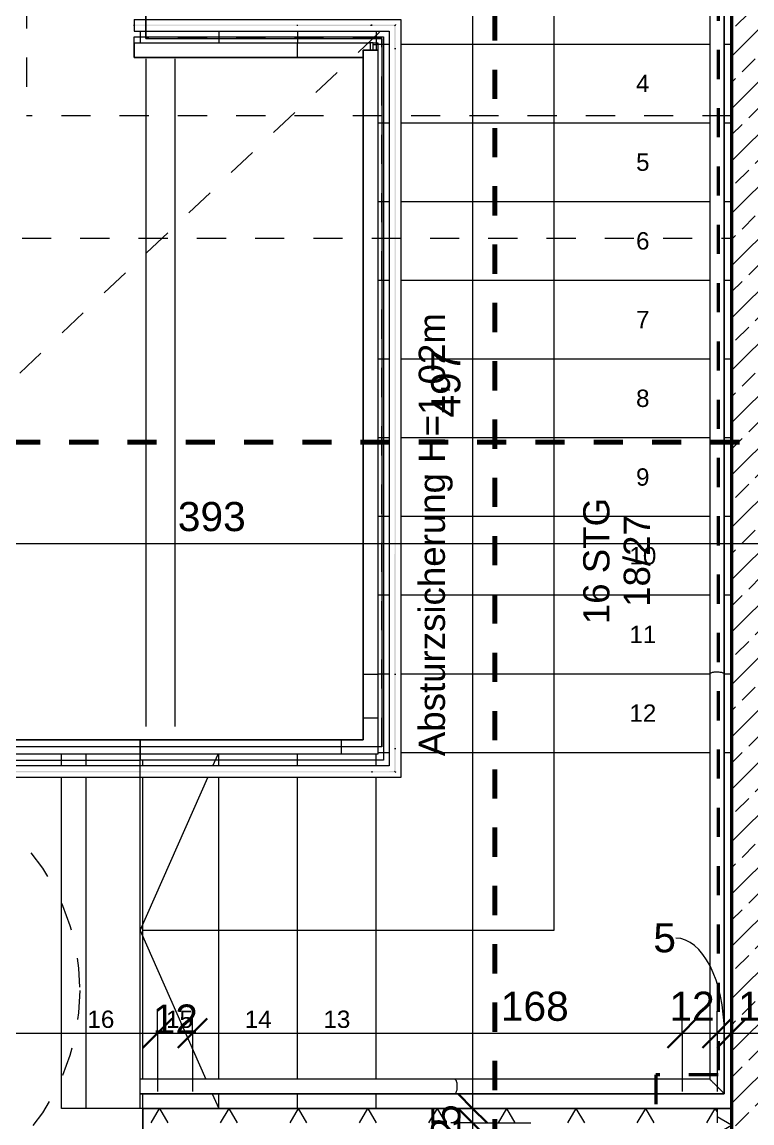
# Model space of a CAD drawing. Header units: metres. Extents: x 3.3 to 48.5, y 58.8 to 100.4.
# Drawn here: x 19.643 to 22.148, y 82.538 to 86.315 of the extents above; entities that cross this region are included whole.
import ezdxf

# ---------------------------------------------------------------- set-up
doc = ezdxf.new("R2010")
doc.units = ezdxf.units.M
for name, pattern in [('Achse', [0.009, 0.005, -0.002, 0, -0.002]), ('Verdeckt', [0.003, 0.002, -0.001]), ('Verdeckt Oben', [0.00225, 0.0015, -0.00075])]:
    doc.linetypes.add(name, pattern=pattern)
for name, color, linetype, lineweight in [('A-FLOR-HRAL', 11, 'Continuous', 5), ('A-FLOR-OVHD', 1, 'Verdeckt Oben', 5), ('A_2D', 7, 'Continuous', 13), ('A_Bemassung-50_', 4, 'Continuous', 9), ('A_Bemassung_', 4, 'Continuous', 9), ('A_Brandabschnitte', 30, 'Verdeckt', 50), ('A_Decken', 8, 'Continuous', 13), ('A_Gelaender', 7, 'Continuous', 13), ('A_Raeume', 7, 'Continuous', 13), ('A_Raeume_', 7, 'Continuous', 5), ('A_Waende', 7, 'Continuous', 13), ('G-ANNO-SYMB_', 111, 'Continuous', 9), ('S-STRS', 31, 'Continuous', 13), ('S-STRS-ANNO_', 31, 'Continuous', 5), ('S-STRS-IDEN_', 31, 'Continuous', 9), ('Text', 130, 'Continuous', 9)]:
    doc.layers.add(name, color=color, linetype=linetype, lineweight=lineweight)
doc.styles.add('Arial', font='arial.ttf', dxfattribs={"height": 0.059531})
doc.styles.add('Arial_2', font='arial.ttf', dxfattribs={"height": 0.09})
doc.styles.add('Arial_5', font='arial.ttf', dxfattribs={"height": 0.1})
doc.dimstyles.new('WGA-Bemaßung', dxfattribs={"dimscale": 0.3048, "dimtxt": 0.102026, "dimasz": 0.328084, "dimexe": 0.246063, "dimexo": 0.0625, "dimgap": 0.04101, "dimtad": 1, "dimdec": 1, "dimlfac": 100, "dimrnd": 0.5, "dimdsep": 46, "dimtxsty": 'Arial_5', "dimblk1": 'OBLIQUE', "dimblk2": 'OBLIQUE', "dimsah": 1, "dimcen": 0.09, "dimdle": 0.246063, "dimazin": 2, "dimtfac": 1, "dimtdec": 4, "dimtix": 1, "dimtmove": 0, "dimatfit": 3, "dimfxl": 0.656168, "dimfxlon": 1, "dimtvp": 1, "dimtolj": 1, "dimtzin": 0, "dimarcsym": 2})
doc.dimstyles.new('WGA-Bemaßung_1', dxfattribs={"dimscale": 0.3048, "dimtxt": 0.102026, "dimasz": 0.328084, "dimexe": 0.246063, "dimexo": 0.0625, "dimgap": 0.04101, "dimtad": 1, "dimdec": 1, "dimlfac": 100, "dimrnd": 0.5, "dimdsep": 46, "dimtxsty": 'Arial_5', "dimblk1": 'OBLIQUE', "dimblk2": 'OBLIQUE', "dimsah": 1, "dimcen": 0.09, "dimdle": 0.246063, "dimazin": 2, "dimtfac": 1, "dimtdec": 4, "dimtix": 1, "dimtmove": 1, "dimatfit": 3, "dimfxl": 0.656168, "dimfxlon": 1, "dimtvp": 1, "dimtolj": 1, "dimtzin": 0, "dimarcsym": 2})
doc.dimstyles.new('WGA-Bemaßung_2', dxfattribs={"dimscale": 0.3048, "dimtxt": 0.102026, "dimasz": 0.328084, "dimexe": 0.246063, "dimexo": 0.0625, "dimgap": 0.04101, "dimtad": 1, "dimdec": 1, "dimlfac": 100, "dimrnd": 0.5, "dimdsep": 46, "dimtxsty": 'Arial_5', "dimblk1": 'OBLIQUE', "dimblk2": 'OBLIQUE', "dimsah": 1, "dimcen": 0.09, "dimdle": 0.246063, "dimazin": 2, "dimtfac": 1, "dimtdec": 4, "dimtix": 1, "dimtmove": 2, "dimatfit": 3, "dimfxl": 0.656168, "dimfxlon": 1, "dimtvp": 1, "dimtolj": 1, "dimtzin": 0, "dimarcsym": 2})

# ---------------------------------------------------------------- blocks, each defined once
blk = doc.blocks.new('Geländer - Geländer-4840866-263_PP_03DG_BT1')
at = {"layer": 'A_Gelaender', "lineweight": 5}
for p in [(20.0477, 83.8026), (18.3277, 83.7826)]:
    blk.add_line(p, (20.0477, 83.7826), dxfattribs=at)
blk = doc.blocks.new('Handlauftyp - Handlauf_Innen_-4841095-263_PP_03DG_BT1')
at = {"layer": 'A_Gelaender', "lineweight": 5}
blk.add_hatch(color=256, dxfattribs=at).paths.add_polyline_path([(18.8201, 83.7403), (20.0477, 83.7403), (20.0477, 83.7449), (18.3277, 83.7449), (18.3277, 83.7403), (18.4477, 83.7403)])
blk.add_line((20.0477, 83.7403), (20.0477, 83.7449), dxfattribs=at)
blk = doc.blocks.new('Handlauftyp - Handlauf_Innen_-V37-263_PP_03DG_BT1')
at = {"layer": 'A_Gelaender', "lineweight": 5}
for p, q in [((20.0477, 83.7626), (18.3277, 83.7626)), ((20.0477, 83.7226), (20.0477, 83.7626)), ((20.0477, 83.7226), (18.3277, 83.7226))]:
    blk.add_line(p, q, dxfattribs=at)
blk = doc.blocks.new('Typ des oberen Holms - Oberer Geländerholm_Innen_-5766118-263_PP_03DG_BT1')
at = {"layer": 'A_Gelaender', "lineweight": 5}
for p, q in [((18.3277, 83.8526), (20.0477, 83.8526)), ((20.0477, 83.8526), (20.0477, 83.8026)), ((20.0477, 83.8026), (18.3277, 83.8026))]:
    blk.add_line(p, q, dxfattribs=at)
blk = doc.blocks.new('Typ des oberen Holms - Oberer Geländerholm_Innen_-V38-263_PP_03DG_BT1')
at = {"layer": 'A_Gelaender', "lineweight": 5}
for p, q in [((20.0477, 83.8526), (18.3277, 83.8526)), ((20.0477, 83.8026), (20.0477, 83.8526)), ((20.0477, 83.8026), (18.3277, 83.8026))]:
    blk.add_line(p, q, dxfattribs=at)
blk = doc.blocks.new('Geländer - Geländer-11728606-263_PP_03DG_BT1')
at = {"layer": 'A_Gelaender', "lineweight": 5}
for p, q in [((20.0277, 86.2634), (20.5877, 86.2634)), ((20.0277, 86.2434), (20.0277, 86.2634)), ((20.5877, 86.2634), (20.8377, 86.2634)), ((20.8377, 86.2634), (20.8831, 86.2634)), ((20.8831, 86.2634), (20.8831, 84.078)), ((20.8477, 86.2434), (20.8631, 86.2434)), ((20.8631, 86.2434), (20.8631, 86.2184)), ((20.8831, 84.078), (20.8831, 83.7826)), ((20.0477, 83.7826), (20.0477, 83.8026)), ((20.5876, 83.7826), (20.0477, 83.7826)), ((20.8831, 83.7826), (20.5877, 83.7826))]:
    blk.add_line(p, q, dxfattribs=at)
blk = doc.blocks.new('Typ des oberen Holms - Oberer Geländerholm_Innen_-11728623-263_PP_03DG_BT1')
at = {"layer": 'A_Gelaender', "lineweight": 5}
for p, q in [((20.0277, 86.1934), (20.0277, 86.2434)), ((20.0277, 86.2434), (20.5877, 86.2434)), ((20.5877, 86.1934), (20.5877, 86.2434)), ((20.5877, 86.2434), (20.8377, 86.2434)), ((20.8377, 86.2434), (20.8377, 86.2184)), ((20.8477, 86.2434), (20.8377, 86.2434)), ((20.8477, 86.2184), (20.8477, 86.2434)), ((20.5877, 86.1934), (20.0277, 86.1934)), ((20.8131, 86.1934), (20.5877, 86.1934)), ((20.8131, 86.2184), (20.8631, 86.2184)), ((20.8131, 84.078), (20.8131, 86.2184)), ((20.8631, 86.2184), (20.8631, 84.078)), ((20.8131, 84.078), (20.8631, 84.078)), ((20.8131, 83.9276), (20.8131, 84.078)), ((20.8631, 84.078), (20.8631, 83.9276)), ((20.8131, 83.9276), (20.8631, 83.9276)), ((20.8131, 83.8526), (20.8131, 83.9276)), ((20.8631, 83.9276), (20.8631, 83.8026)), ((20.0477, 83.8026), (20.0477, 83.8526)), ((20.0477, 83.8526), (20.7381, 83.8526)), ((20.7381, 83.8526), (20.8131, 83.8526)), ((20.7381, 83.8526), (20.7381, 83.8026)), ((20.7381, 83.8026), (20.0477, 83.8026)), ((20.8631, 83.8026), (20.7381, 83.8026))]:
    blk.add_line(p, q, dxfattribs=at)
blk = doc.blocks.new('Typ des oberen Holms - Oberer Geländerholm_Innen_-V63-263_PP_03DG_BT1')
at = {"layer": 'A_Gelaender', "lineweight": 5}
for p, q in [((20.0277, 86.2434), (20.0277, 86.1934)), ((20.0277, 86.2434), (20.5877, 86.2434)), ((20.5877, 86.2434), (20.8377, 86.2434)), ((20.8377, 86.2434), (20.8377, 86.2184)), ((20.0277, 86.1934), (20.5877, 86.1934)), ((20.5877, 86.1934), (20.8131, 86.1934)), ((20.8631, 86.2184), (20.8131, 86.2184)), ((20.8131, 86.2184), (20.8131, 84.078)), ((20.8631, 86.2184), (20.8631, 84.078)), ((20.8131, 84.078), (20.8131, 83.9276)), ((20.8631, 84.078), (20.8631, 83.9276)), ((20.8131, 83.9276), (20.8131, 83.8526)), ((20.8631, 83.9276), (20.8631, 83.8026)), ((20.0477, 83.8026), (20.0477, 83.8526)), ((20.7381, 83.8526), (20.0477, 83.8526)), ((20.8131, 83.8526), (20.7381, 83.8526)), ((20.7381, 83.8026), (20.0477, 83.8026)), ((20.8631, 83.8026), (20.7381, 83.8026))]:
    blk.add_line(p, q, dxfattribs=at)
blk = doc.blocks.new('Handlauftyp - Handlauf_Innen_-11728642-263_PP_03DG_BT1')
at = {"layer": 'A_Gelaender', "lineweight": 5}
for points in [[(20.5878, 86.3011), (20.5876, 86.3053), (20.0277, 86.3053), (20.0277, 86.3015), (20.5877, 86.3015)], [(20.5878, 86.3011), (20.8377, 86.3011), (20.8377, 86.3057), (20.5878, 86.3057), (20.5877, 86.3034)], [(20.8377, 86.3011), (20.8431, 86.3011), (20.8428, 86.3057), (20.8377, 86.3057), (20.8377, 86.3034)], [(20.9208, 86.3011), (20.9254, 86.3057), (20.8434, 86.3057), (20.8431, 86.3034), (20.8437, 86.3011), (20.9031, 86.3011)], [(20.9211, 86.2233), (20.9254, 86.2235), (20.9254, 86.3057), (20.9208, 86.3011), (20.9208, 86.2234)], [(20.9254, 84.0779), (20.925, 84.078), (20.925, 86.2233), (20.9211, 86.2232), (20.9208, 84.0779), (20.9231, 84.078)], [(20.9231, 83.8226), (20.9254, 83.8229), (20.9254, 84.0779), (20.9208, 84.0778), (20.9208, 83.8226)], [(20.9254, 83.7403), (20.9254, 83.8223), (20.9231, 83.8226), (20.9208, 83.8223), (20.9208, 83.7449), (20.9231, 83.7426)], [(20.0574, 83.7407), (20.843, 83.7407), (20.8429, 83.7445), (20.0477, 83.7445), (20.0477, 83.7407)], [(20.8432, 83.7403), (20.9254, 83.7403), (20.9208, 83.7449), (20.843, 83.7445), (20.8431, 83.7403)]]:
    blk.add_hatch(color=256, dxfattribs=at).paths.add_polyline_path(points)
at = {"layer": 'A_Gelaender', "lineweight": 5, "flags": 128}
blk.add_lwpolyline([(20.0277, 86.3015), (20.0277, 86.3034), (20.0277, 86.3053)], dxfattribs=at)
at = {"layer": 'A_Gelaender', "lineweight": 5}
for points in [[(20.5877, 86.3015), (20.5877, 86.3021), (20.5877, 86.3034), (20.5877, 86.3047), (20.5877, 86.3053)], [(20.8432, 86.3011), (20.8431, 86.3018), (20.843, 86.3034), (20.8431, 86.305), (20.8432, 86.3057)], [(20.9211, 86.2234), (20.9218, 86.2234), (20.9231, 86.2234), (20.9244, 86.2234), (20.925, 86.2234)], [(20.9211, 84.078), (20.9218, 84.078), (20.9231, 84.078), (20.9244, 84.078), (20.925, 84.078)], [(20.9207, 83.8225), (20.9215, 83.8226), (20.9231, 83.8226), (20.9246, 83.8226), (20.9254, 83.8225)], [(20.843, 83.7445), (20.8431, 83.7439), (20.8431, 83.7426), (20.8431, 83.7413), (20.843, 83.7407)]]:
    blk.add_open_spline(points, degree=3, dxfattribs=at)
for points in [[(20.9207, 86.3011), (20.9211, 86.3014), (20.9219, 86.3022), (20.9231, 86.3034), (20.9243, 86.3046), (20.9251, 86.3054), (20.9254, 86.3057)], [(20.9207, 83.7449), (20.9211, 83.7446), (20.9219, 83.7438), (20.9231, 83.7426), (20.9243, 83.7414), (20.9251, 83.7406), (20.9254, 83.7403)]]:
    blk.add_open_spline(points, degree=3, knots=[0.46272837, 0.46272837, 0.46272837, 0.46272837, 0.47916667, 0.5, 0.52083333, 0.53727163, 0.53727163, 0.53727163, 0.53727163], dxfattribs=at)
blk = doc.blocks.new('Handlauftyp - Handlauf_Innen_-V64-263_PP_03DG_BT1')
at = {"layer": 'A_Gelaender', "lineweight": 5}
for p, q in [((20.0277, 86.3234), (20.0277, 86.2834)), ((20.0277, 86.3234), (20.5877, 86.3234)), ((20.5877, 86.3234), (20.8431, 86.3234)), ((20.8431, 86.3234), (20.9431, 86.3234)), ((20.9431, 86.3234), (20.9431, 86.2234)), ((20.0277, 86.2834), (20.5877, 86.2834)), ((20.5877, 86.2834), (20.8431, 86.2834)), ((20.8431, 86.2834), (20.9031, 86.2834)), ((20.9031, 86.2834), (20.9031, 86.2234)), ((20.9031, 86.2234), (20.9031, 84.078)), ((20.9431, 86.2234), (20.9431, 84.078)), ((20.9031, 84.078), (20.9031, 83.8226)), ((20.9431, 84.078), (20.9431, 83.8226)), ((20.9031, 83.8226), (20.9031, 83.7626)), ((20.9431, 83.8226), (20.9431, 83.7226)), ((20.0477, 83.7226), (20.0477, 83.7626)), ((20.8431, 83.7626), (20.0477, 83.7626)), ((20.9031, 83.7626), (20.8431, 83.7626)), ((20.8431, 83.7226), (20.0477, 83.7226)), ((20.9431, 83.7226), (20.8431, 83.7226))]:
    blk.add_line(p, q, dxfattribs=at)
blk = doc.blocks.new('Typ des oberen Holms - Oberer Geländerholm_Innen_-11728665-263_PP_03DG_BT1')
at = {"layer": 'A_Gelaender', "lineweight": 5}
for p, q in [((22.0027, 86.508), (22.0027, 86.2634)), ((22.0527, 86.2634), (22.0527, 86.508)), ((22.0027, 86.2634), (22.0027, 84.078)), ((22.0527, 84.078), (22.0527, 86.2634)), ((22.0027, 84.078), (22.0027, 83.8334)), ((22.0527, 83.8334), (22.0527, 84.078)), ((22.0027, 83.8334), (22.0027, 82.6884)), ((22.0527, 82.6384), (22.0527, 83.8334)), ((20.8577, 82.6884), (20.0477, 82.6884)), ((21.1277, 82.6884), (20.8577, 82.6884)), ((22.0027, 82.6884), (21.1277, 82.6884)), ((20.0477, 82.6384), (20.8577, 82.6384)), ((20.8577, 82.6384), (21.1277, 82.6384)), ((21.1277, 82.6384), (22.0527, 82.6384))]:
    blk.add_line(p, q, dxfattribs=at)
at = {"layer": 'A_Gelaender', "lineweight": 5, "flags": 128}
blk.add_lwpolyline([(20.0477, 82.6384), (20.0477, 82.6393), (20.0477, 82.6418), (20.0477, 82.6458), (20.0477, 82.6509), (20.0477, 82.657), (20.0477, 82.6634), (20.0477, 82.6699), (20.0477, 82.6759), (20.0477, 82.6811), (20.0477, 82.6851), (20.0477, 82.6876), (20.0477, 82.6884)], dxfattribs=at)
at = {"layer": 'A_Gelaender', "lineweight": 5}
for points, knots in [([(22.0027, 84.078), (22.0027, 84.0786), (22.0032, 84.08), (22.0058, 84.0818), (22.0098, 84.0834), (22.015, 84.0846), (22.0211, 84.0854), (22.0299, 84.0857), (22.0386, 84.085), (22.0455, 84.0834), (22.0496, 84.0818), (22.0521, 84.08), (22.0527, 84.0786), (22.0527, 84.078)], [0, 0, 0, 0, 0.083333, 0.166667, 0.25, 0.333333, 0.416667, 0.5, 0.666667, 0.75, 0.833333, 0.916667, 1, 1, 1, 1]), ([(21.1277, 82.6884), (21.1283, 82.6884), (21.1296, 82.6879), (21.1315, 82.6853), (21.1331, 82.6813), (21.1343, 82.6761), (21.1351, 82.67), (21.1354, 82.6613), (21.1347, 82.6525), (21.1331, 82.6456), (21.1315, 82.6415), (21.1296, 82.639), (21.1283, 82.6384), (21.1277, 82.6384)], [0, 0, 0, 0, 0.083333, 0.166667, 0.25, 0.333333, 0.416667, 0.5, 0.666667, 0.75, 0.833333, 0.916667, 1, 1, 1, 1]), ([(22.0027, 82.6884), (22.0027, 82.6884), (22.0031, 82.688), (22.0045, 82.6866), (22.006, 82.6852), (22.0075, 82.6836), (22.0089, 82.6822), (22.0104, 82.6808), (22.0124, 82.6787), (22.0147, 82.6764), (22.0166, 82.6745), (22.0181, 82.673), (22.0196, 82.6715), (22.0212, 82.6699), (22.0228, 82.6683), (22.0244, 82.6667), (22.026, 82.6651), (22.0277, 82.6634), (22.0293, 82.6618), (22.0309, 82.6602), (22.0325, 82.6586), (22.0341, 82.657), (22.0357, 82.6554), (22.0372, 82.6539), (22.0387, 82.6524), (22.0402, 82.6509), (22.0416, 82.6496), (22.0433, 82.6478), (22.045, 82.6461), (22.0465, 82.6446), (22.0479, 82.6433), (22.0494, 82.6417), (22.0508, 82.6403), (22.0522, 82.6389), (22.0527, 82.6385), (22.0527, 82.6384)], [0, 0, 0, 0, 0.083333, 0.125, 0.166667, 0.208333, 0.229167, 0.25, 0.291667, 0.333333, 0.354167, 0.375, 0.395833, 0.416667, 0.4375, 0.458333, 0.479167, 0.5, 0.520833, 0.541667, 0.5625, 0.583333, 0.604167, 0.625, 0.645833, 0.666667, 0.6875, 0.708333, 0.75, 0.770833, 0.791667, 0.833333, 0.875, 0.916667, 1, 1, 1, 1])]:
    blk.add_open_spline(points, degree=3, knots=knots, dxfattribs=at)
blk = doc.blocks.new('Typ des oberen Holms - Oberer Geländerholm_Innen_-V65-263_PP_03DG_BT1')
at = {"layer": 'A_Gelaender', "lineweight": 5}
for p, q in [((22.0027, 86.508), (22.0027, 84.078)), ((22.0527, 86.508), (22.0527, 84.078)), ((22.0027, 84.078), (22.0027, 82.6884)), ((22.0527, 84.078), (22.0527, 82.6384)), ((21.1277, 82.6884), (20.0477, 82.6884)), ((22.0027, 82.6884), (21.1277, 82.6884)), ((21.1277, 82.6384), (20.0477, 82.6384)), ((22.0527, 82.6384), (21.1277, 82.6384))]:
    blk.add_line(p, q, dxfattribs=at)
blk = doc.blocks.new('DIMBLOCK175-263_PP_03DG_BT1')
at = {"layer": 'A_Bemassung-50_', "transparency": 16777216}
for p, q in [((21.1891, 87.633), (21.1891, 82.588)), ((21.1891, 87.558), (21.1141, 87.558)), ((21.1891, 87.558), (21.3891, 87.558)), ((21.1891, 82.588), (21.1141, 82.588)), ((21.1891, 82.588), (21.3891, 82.588))]:
    blk.add_line(p, q, dxfattribs=at)
at = {"layer": 'A_Bemassung-50_', "lineweight": 35, "transparency": 16777216}
for p, q in [((21.1891, 87.558), (21.1391, 87.608)), ((21.1891, 87.558), (21.2391, 87.508)), ((21.1891, 82.588), (21.1391, 82.638)), ((21.1891, 82.588), (21.2391, 82.538))]:
    blk.add_line(p, q, dxfattribs=at)
at = {"layer": 'A_Bemassung-50_', "color": 0, "transparency": 16777216, "insert": (21.0468, 84.9576), "char_height": 0.1, "width": 0.276883, "attachment_point": 1, "rotation": 90, "line_spacing_factor": 0.941778, "style": 'Arial_5'}
blk.add_mtext('497', dxfattribs=at)
blk = doc.blocks.new('_Oblique')
at = {"color": 0, "linetype": 'ByBlock', "lineweight": -2}
blk.add_line((-0.5, -0.5), (0.5, 0.5), dxfattribs=at)
blk = doc.blocks.new('DIMBLOCK176-263_PP_03DG_BT1')
at = {"layer": 'A_Bemassung-50_', "lineweight": 35, "transparency": 16777216}
for p, q in [((21.1891, 82.588), (21.1391, 82.638)), ((21.1891, 82.538), (21.1391, 82.588)), ((21.1891, 82.588), (21.2391, 82.538)), ((21.1891, 82.538), (21.2391, 82.488))]:
    blk.add_line(p, q, dxfattribs=at)
at = {"layer": 'A_Bemassung-50_', "transparency": 16777216}
for p, q in [((21.1891, 82.588), (21.1141, 82.588)), ((21.1891, 82.588), (21.1891, 82.538)), ((21.1891, 82.588), (21.3891, 82.588)), ((21.1891, 82.538), (21.1141, 82.538)), ((21.1891, 82.538), (21.3891, 82.538))]:
    blk.add_line(p, q, dxfattribs=at)
at = {"layer": 'A_Bemassung-50_', "color": 0, "transparency": 16777216, "insert": (21.0468, 82.5245), "char_height": 0.1, "width": 0.092294, "attachment_point": 1, "rotation": 90, "line_spacing_factor": 0.941778, "style": 'Arial_5'}
blk.add_mtext('5', dxfattribs=at)
blk = doc.blocks.new('DIMBLOCK177-263_PP_03DG_BT1')
at = {"layer": 'A_Bemassung-50_', "lineweight": 35, "transparency": 16777216}
for p, q in [((21.1891, 82.538), (21.1391, 82.588)), ((21.1891, 82.538), (21.2391, 82.488)), ((21.1891, 82.418), (21.1391, 82.468)), ((21.1891, 82.418), (21.2391, 82.368))]:
    blk.add_line(p, q, dxfattribs=at)
at = {"layer": 'A_Bemassung-50_', "transparency": 16777216}
for p, q in [((21.1891, 82.538), (21.1141, 82.538)), ((21.1891, 82.538), (21.1891, 82.418)), ((21.1891, 82.538), (21.3891, 82.538)), ((21.1891, 82.418), (21.1141, 82.418)), ((21.1891, 82.418), (21.3891, 82.418))]:
    blk.add_line(p, q, dxfattribs=at)
at = {"layer": 'A_Bemassung-50_', "color": 0, "transparency": 16777216, "insert": (21.0468, 82.4011), "char_height": 0.1, "width": 0.184588, "attachment_point": 1, "rotation": 90, "line_spacing_factor": 0.941778, "style": 'Arial_5'}
blk.add_mtext('12', dxfattribs=at)
blk = doc.blocks.new('DIMBLOCK229-263_PP_03DG_BT1')
at = {"layer": 'A_Bemassung-50_', "transparency": 16777216}
for p, q in [((18.3277, 82.8461), (18.3277, 83.0461)), ((20.1077, 82.8461), (20.1077, 82.9211)), ((18.3277, 82.8461), (20.1077, 82.8461)), ((18.3277, 82.8461), (18.3277, 82.7711)), ((20.1077, 82.8461), (20.1077, 82.6461))]:
    blk.add_line(p, q, dxfattribs=at)
at = {"layer": 'A_Bemassung-50_', "lineweight": 35, "transparency": 16777216}
for p, q in [((18.3277, 82.8461), (18.3777, 82.8961)), ((20.1077, 82.8461), (20.1577, 82.8961)), ((18.3277, 82.8461), (18.2777, 82.7961)), ((20.1077, 82.8461), (20.0577, 82.7961))]:
    blk.add_line(p, q, dxfattribs=at)
at = {"layer": 'A_Bemassung-50_', "color": 0, "transparency": 16777216, "insert": (19.1023, 82.9444), "char_height": 0.1, "width": 0.276883, "attachment_point": 1, "line_spacing_factor": 0.941778, "style": 'Arial_5'}
blk.add_mtext('178', dxfattribs=at)
blk = doc.blocks.new('DIMBLOCK230-263_PP_03DG_BT1')
at = {"layer": 'A_Bemassung-50_', "transparency": 16777216}
for p, q in [((20.1077, 82.8461), (20.1077, 82.9211)), ((20.2277, 82.8461), (20.2277, 82.9211)), ((20.1077, 82.8461), (20.2277, 82.8461)), ((20.1077, 82.8461), (20.1077, 82.6461)), ((20.2277, 82.8461), (20.2277, 82.6461))]:
    blk.add_line(p, q, dxfattribs=at)
at = {"layer": 'A_Bemassung-50_', "lineweight": 35, "transparency": 16777216}
for p, q in [((20.1077, 82.8461), (20.1577, 82.8961)), ((20.2277, 82.8461), (20.2777, 82.8961)), ((20.1077, 82.8461), (20.0577, 82.7961)), ((20.2277, 82.8461), (20.1777, 82.7961))]:
    blk.add_line(p, q, dxfattribs=at)
at = {"layer": 'A_Bemassung-50_', "color": 0, "transparency": 16777216, "insert": (20.0908, 82.9444), "char_height": 0.1, "width": 0.184588, "attachment_point": 1, "line_spacing_factor": 0.941778, "style": 'Arial_5'}
blk.add_mtext('12', dxfattribs=at)
blk = doc.blocks.new('DIMBLOCK231-263_PP_03DG_BT1')
at = {"layer": 'A_Bemassung-50_', "transparency": 16777216}
for p, q in [((20.2277, 82.8461), (20.2277, 82.9211)), ((21.9077, 82.8461), (21.9077, 82.9211)), ((20.2277, 82.8461), (21.9077, 82.8461)), ((20.2277, 82.8461), (20.2277, 82.6461)), ((21.9077, 82.8461), (21.9077, 82.6461))]:
    blk.add_line(p, q, dxfattribs=at)
at = {"layer": 'A_Bemassung-50_', "lineweight": 35, "transparency": 16777216}
for p, q in [((20.2277, 82.8461), (20.2777, 82.8961)), ((21.9077, 82.8461), (21.9577, 82.8961)), ((20.2277, 82.8461), (20.1777, 82.7961)), ((21.9077, 82.8461), (21.8577, 82.7961))]:
    blk.add_line(p, q, dxfattribs=at)
at = {"layer": 'A_Bemassung-50_', "color": 0, "transparency": 16777216, "insert": (21.2857, 82.9884), "char_height": 0.1, "width": 0.276883, "attachment_point": 1, "line_spacing_factor": 0.941778, "style": 'Arial_5'}
blk.add_mtext('168', dxfattribs=at)
blk = doc.blocks.new('DIMBLOCK232-263_PP_03DG_BT1')
at = {"layer": 'A_Bemassung-50_', "transparency": 16777216}
for p, q in [((21.9077, 82.8461), (21.9077, 82.9211)), ((22.0277, 82.8461), (22.0277, 82.9211)), ((21.9077, 82.8461), (22.0277, 82.8461)), ((21.9077, 82.8461), (21.9077, 82.6461)), ((22.0277, 82.8461), (22.0277, 82.6461))]:
    blk.add_line(p, q, dxfattribs=at)
at = {"layer": 'A_Bemassung-50_', "lineweight": 35, "transparency": 16777216}
for p, q in [((21.9077, 82.8461), (21.9577, 82.8961)), ((22.0277, 82.8461), (22.0777, 82.8961)), ((21.9077, 82.8461), (21.8577, 82.7961)), ((22.0277, 82.8461), (21.9777, 82.7961))]:
    blk.add_line(p, q, dxfattribs=at)
at = {"layer": 'A_Bemassung-50_', "color": 0, "transparency": 16777216, "insert": (21.8643, 82.9884), "char_height": 0.1, "width": 0.184588, "attachment_point": 1, "line_spacing_factor": 0.941778, "style": 'Arial_5'}
blk.add_mtext('12', dxfattribs=at)
blk = doc.blocks.new('DIMBLOCK233-263_PP_03DG_BT1')
at = {"layer": 'A_Bemassung-50_', "transparency": 16777216}
for p, q in [((22.0777, 82.8461), (22.0777, 83.0461)), ((22.0277, 82.8461), (22.0277, 82.9211)), ((22.0277, 82.8461), (22.0777, 82.8461)), ((22.0277, 82.8461), (22.0277, 82.6461)), ((22.0777, 82.8461), (22.0777, 82.7711))]:
    blk.add_line(p, q, dxfattribs=at)
at = {"layer": 'A_Bemassung-50_', "lineweight": 35, "transparency": 16777216}
for p, q in [((22.0277, 82.8461), (22.0777, 82.8961)), ((22.0777, 82.8461), (22.1277, 82.8961)), ((22.0277, 82.8461), (21.9777, 82.7961)), ((22.0777, 82.8461), (22.0277, 82.7961))]:
    blk.add_line(p, q, dxfattribs=at)
at = {"layer": 'A_Bemassung-50_', "transparency": 16777216}
blk.add_ellipse((21.886, 82.8461), major_axis=(0, 0.326), ratio=0.511175, start_param=4.712389, end_param=6.283185, dxfattribs=at)
at = {"layer": 'A_Bemassung-50_', "color": 0, "transparency": 16777216, "insert": (21.8091, 83.2234), "char_height": 0.1, "width": 0.092294, "attachment_point": 1, "line_spacing_factor": 0.941778, "style": 'Arial_5'}
blk.add_mtext('5', dxfattribs=at)
blk = doc.blocks.new('DIMBLOCK234-263_PP_03DG_BT1')
at = {"layer": 'A_Bemassung-50_', "transparency": 16777216}
for p, q in [((22.0777, 82.8461), (22.0777, 83.0461)), ((22.2577, 82.8461), (22.2577, 83.0461)), ((22.0777, 82.8461), (22.2577, 82.8461)), ((22.0777, 82.8461), (22.0777, 82.7711)), ((22.2577, 82.8461), (22.2577, 82.7711))]:
    blk.add_line(p, q, dxfattribs=at)
at = {"layer": 'A_Bemassung-50_', "lineweight": 35, "transparency": 16777216}
for p, q in [((22.0777, 82.8461), (22.1277, 82.8961)), ((22.2577, 82.8461), (22.3077, 82.8961)), ((22.0777, 82.8461), (22.0277, 82.7961)), ((22.2577, 82.8461), (22.2077, 82.7961))]:
    blk.add_line(p, q, dxfattribs=at)
at = {"layer": 'A_Bemassung-50_', "color": 0, "transparency": 16777216, "insert": (22.0994, 82.9884), "char_height": 0.1, "width": 0.184588, "attachment_point": 1, "line_spacing_factor": 0.941778, "style": 'Arial_5'}
blk.add_mtext('18', dxfattribs=at)
blk = doc.blocks.new('DIMBLOCK322-263_PP_03DG_BT1')
at = {"layer": 'A_Bemassung-50_', "transparency": 16777216}
for p, q in [((18.3277, 84.5259), (18.3277, 84.7259)), ((22.2577, 84.5259), (22.2577, 84.7259)), ((18.3277, 84.5259), (22.2577, 84.5259)), ((18.3277, 84.5259), (18.3277, 84.4509)), ((22.2577, 84.5259), (22.2577, 84.4509))]:
    blk.add_line(p, q, dxfattribs=at)
at = {"layer": 'A_Bemassung-50_', "lineweight": 35, "transparency": 16777216}
for p, q in [((18.3277, 84.5259), (18.3777, 84.5759)), ((22.2577, 84.5259), (22.3077, 84.5759)), ((18.3277, 84.5259), (18.2777, 84.4759)), ((22.2577, 84.5259), (22.2077, 84.4759))]:
    blk.add_line(p, q, dxfattribs=at)
at = {"layer": 'A_Bemassung-50_', "color": 0, "transparency": 16777216, "insert": (20.1773, 84.6682), "char_height": 0.1, "width": 0.276883, "attachment_point": 1, "line_spacing_factor": 0.941778, "style": 'Arial_5'}
blk.add_mtext('393', dxfattribs=at)

msp = doc.modelspace()

# ---------------------------------------------------------------- hatches: boundary and pattern name
at = {"layer": 'A_Waende', "lineweight": 5}
h = msp.add_hatch(dxfattribs=at)
h.set_pattern_fill('FP_4', color=250, style=0, pattern_type=2)
h.set_pattern_definition([(45, (0, 0), (-0.08980256, 0.08980256), []), (45, (0.0898, 0), (-0.08980256, 0.08980256), [0.0635, -0.03175])])
h.paths.add_polyline_path([(22.0777, 80.3355), (22.2577, 80.3355), (22.2577, 86.5927), (22.0777, 86.5927), (22.0777, 80.433)])
h = msp.add_hatch(dxfattribs=at)
h.set_pattern_fill('FP_98', color=250, angle=360, style=0, pattern_type=2)
h.set_pattern_definition([(180, (21.068, 82.588), (-4e-13, -0.20637), []), (240, (21.068, 82.588), (0.17873, -0.10319), []), (300, (21.068, 82.588), (0.17872, 0.103185), [])])
h.paths.add_polyline_path([(20.8577, 82.538), (22.0277, 82.538), (22.0277, 82.588), (20.0577, 82.588), (20.0577, 82.538), (20.7644, 82.538)])
h = msp.add_hatch(dxfattribs=at)
h.set_pattern_fill('FP_96', color=250, angle=180, style=0, pattern_type=2)
h.set_pattern_definition([(90, (22.078, 81.578), (-0.20637, -4e-13), []), (150, (22.078, 81.578), (-0.103185, -0.17872), []), (210, (22.078, 81.578), (0.103185, -0.17872), [])])
h.paths.add_polyline_path([(22.0777, 80.568), (22.0777, 82.588), (22.0277, 82.588), (22.0277, 80.568)])

# ---------------------------------------------------------------- linework, layer by layer
at = {"layer": 'A-FLOR-OVHD'}
msp.add_line((18.3277, 83.8726), (20.8777, 86.2876), dxfattribs=at)
at = {"layer": 'A_2D', "linetype": 'Verdeckt Oben', "lineweight": 5}
for p, q in [((19.6577, 86.5927), (19.6577, 85.9927)), ((22.0777, 85.9927), (19.6577, 85.9927)), ((11.2427, 85.5727), (22.0777, 85.5727))]:
    msp.add_line(p, q, dxfattribs=at)
at = {"layer": 'A_2D'}
for p, q in [((20.0677, 86.188), (20.0677, 83.898)), ((20.1677, 83.898), (20.1677, 86.188))]:
    msp.add_line(p, q, dxfattribs=at)
at = {"layer": 'A_2D', "linetype": 'Verdeckt', "lineweight": 5}
msp.add_circle((19.0908, 82.9926), 0.75, dxfattribs=at)
at = {"layer": 'A_Brandabschnitte'}
for p, q in [((22.0314, 87.4191), (22.0314, 82.703)), ((22.0314, 82.703), (21.8177, 82.703)), ((21.8177, 82.703), (21.8177, 80.788))]:
    msp.add_line(p, q, dxfattribs=at)
at = {"layer": 'A_Decken'}
for p, q in [((19.8627, 83.7626), (19.8627, 83.8026)), ((20.0577, 83.7626), (20.0577, 83.7826)), ((19.8627, 82.588), (19.8627, 83.7226)), ((20.0577, 82.6884), (20.0577, 83.7226)), ((20.0577, 82.588), (20.0577, 82.6384)), ((20.0577, 82.588), (19.8627, 82.588))]:
    msp.add_line(p, q, dxfattribs=at)
at = {"layer": 'A_Raeume', "color": 8, "linetype": 'Verdeckt'}
for p, q in [((20.0677, 86.258), (20.0677, 86.5927)), ((20.8777, 86.258), (20.0677, 86.258)), ((20.8777, 83.828), (20.8777, 86.258)), ((20.8777, 83.828), (20.8631, 83.828))]:
    msp.add_line(p, q, dxfattribs=at)
at = {"layer": 'A_Raeume_', "flags": 128}
msp.add_lwpolyline([(22.0777, 82.588), (22.0777, 87.458), (20.0677, 87.458), (20.0677, 86.258), (20.8777, 86.258), (20.8777, 83.828), (18.3277, 83.828), (18.3277, 80.288), (20.0577, 80.288), (20.0577, 80.593), (20.0577, 80.738), (20.0577, 82.418), (20.0577, 82.588)], close=True, dxfattribs=at)
at = {"layer": 'A_Waende', "color": 10, "lineweight": 50}
msp.add_line((22.0777, 86.5927), (22.0777, 80.1555), dxfattribs=at)
at = {"layer": 'A_Waende', "color": 250, "lineweight": 5}
for p, q in [((22.0777, 82.588), (20.0577, 82.588)), ((20.0577, 82.588), (20.0577, 82.418))]:
    msp.add_line(p, q, dxfattribs=at)
at = {"layer": 'A_Waende', "lineweight": 18}
msp.add_line((22.0277, 82.588), (22.0277, 82.538), dxfattribs=at)
at = {"layer": 'G-ANNO-SYMB_', "linetype": 'Achse', "lineweight": 70}
for p, q in [((21.2652, 91.551), (21.2652, 68.0037)), ((5.0046, 84.8728), (47.8756, 84.8728))]:
    msp.add_line(p, q, dxfattribs=at)
at = {"layer": 'S-STRS'}
for p, q in [((20.0477, 86.2834), (20.0477, 86.2434)), ((20.0477, 86.2834), (20.0477, 86.2434)), ((20.3177, 86.2834), (20.3177, 86.2434)), ((20.3177, 86.2834), (20.3177, 86.2434)), ((20.5877, 86.2834), (20.5877, 86.2434)), ((20.5877, 86.2834), (20.5877, 86.2434)), ((20.8577, 86.2834), (20.8577, 86.238)), ((20.8477, 86.238), (20.8577, 86.238)), ((20.9031, 86.238), (20.8577, 86.238)), ((20.8577, 86.238), (20.8577, 86.2184)), ((20.9031, 86.238), (20.8577, 86.238)), ((22.0027, 86.238), (20.9431, 86.238)), ((22.0027, 86.238), (20.9431, 86.238)), ((22.0777, 86.238), (22.0527, 86.238)), ((22.0777, 86.238), (22.0527, 86.238)), ((20.9031, 85.968), (20.8631, 85.968)), ((20.9031, 85.968), (20.8631, 85.968)), ((22.0027, 85.968), (20.9431, 85.968)), ((22.0027, 85.968), (20.9431, 85.968)), ((22.0777, 85.968), (22.0527, 85.968)), ((22.0777, 85.968), (22.0527, 85.968)), ((20.9031, 85.698), (20.8631, 85.698)), ((20.9031, 85.698), (20.8631, 85.698)), ((22.0027, 85.698), (20.9431, 85.698)), ((22.0027, 85.698), (20.9431, 85.698)), ((22.0777, 85.698), (22.0527, 85.698)), ((22.0777, 85.698), (22.0527, 85.698)), ((20.9031, 85.428), (20.8631, 85.428)), ((20.9031, 85.428), (20.8631, 85.428)), ((22.0027, 85.428), (20.9431, 85.428)), ((22.0027, 85.428), (20.9431, 85.428)), ((22.0777, 85.428), (22.0527, 85.428)), ((22.0777, 85.428), (22.0527, 85.428)), ((20.9031, 85.158), (20.8631, 85.158)), ((20.9031, 85.158), (20.8631, 85.158)), ((22.0027, 85.158), (20.9431, 85.158)), ((22.0027, 85.158), (20.9431, 85.158)), ((22.0777, 85.158), (22.0527, 85.158)), ((22.0777, 85.158), (22.0527, 85.158)), ((20.9031, 84.888), (20.8631, 84.888)), ((20.9031, 84.888), (20.8631, 84.888)), ((22.0027, 84.888), (20.9431, 84.888)), ((22.0027, 84.888), (20.9431, 84.888)), ((22.0777, 84.888), (22.0527, 84.888)), ((22.0777, 84.888), (22.0527, 84.888)), ((20.9031, 84.618), (20.8631, 84.618)), ((20.9031, 84.618), (20.8631, 84.618)), ((22.0027, 84.618), (20.9431, 84.618)), ((22.0027, 84.618), (20.9431, 84.618)), ((22.0777, 84.618), (22.0527, 84.618)), ((22.0777, 84.618), (22.0527, 84.618)), ((20.9031, 84.348), (20.8631, 84.348)), ((20.9031, 84.348), (20.8631, 84.348)), ((22.0027, 84.348), (20.9431, 84.348)), ((22.0027, 84.348), (20.9431, 84.348)), ((22.0777, 84.348), (22.0527, 84.348)), ((22.0777, 84.348), (22.0527, 84.348)), ((20.9031, 84.078), (20.8631, 84.078)), ((20.9031, 84.078), (20.8631, 84.078)), ((22.0027, 84.078), (20.9431, 84.078)), ((22.0027, 84.078), (20.9431, 84.078)), ((22.0777, 84.078), (22.0527, 84.078)), ((22.0777, 84.078), (22.0527, 84.078)), ((19.7777, 83.7626), (19.7777, 83.8026)), ((20.0477, 83.7626), (20.0477, 83.8026)), ((20.0477, 83.7626), (20.0477, 83.8026)), ((20.3177, 83.7626), (20.3177, 83.8026)), ((20.3177, 83.7626), (20.3177, 83.8026)), ((20.5877, 83.7626), (20.5877, 83.8026)), ((20.5877, 83.7626), (20.5877, 83.8026)), ((20.8577, 83.7626), (20.8577, 83.8026)), ((20.8577, 83.7626), (20.8577, 83.8026)), ((20.9031, 83.808), (20.8631, 83.808)), ((22.0027, 83.808), (20.9431, 83.808)), ((22.0777, 83.808), (22.0527, 83.808)), ((19.7777, 82.588), (19.7777, 83.7226)), ((20.0477, 82.6884), (20.0477, 83.7226)), ((20.0477, 82.6884), (20.0477, 83.7226)), ((20.3177, 82.6884), (20.3177, 83.7226)), ((20.3177, 82.6884), (20.3177, 83.7226)), ((20.5877, 82.6884), (20.5877, 83.7226)), ((20.5877, 82.6884), (20.5877, 83.7226)), ((20.8577, 82.6884), (20.8577, 83.7226)), ((20.8577, 82.6884), (20.8577, 83.7226)), ((20.0477, 82.588), (20.0477, 82.6384)), ((20.0477, 82.588), (20.0477, 82.6384)), ((20.3177, 82.588), (20.3177, 82.6384)), ((20.3177, 82.588), (20.3177, 82.6384)), ((20.5877, 82.588), (20.5877, 82.6384)), ((20.5877, 82.588), (20.5877, 82.6384)), ((20.8577, 82.588), (20.8577, 82.6384)), ((20.8577, 82.588), (20.8577, 82.6384)), ((20.0477, 82.588), (19.7777, 82.588))]:
    msp.add_line(p, q, dxfattribs=at)
at = {"layer": 'S-STRS-ANNO_'}
for p, q in [((21.4677, 86.5927), (21.4677, 86.238)), ((21.4677, 86.238), (21.4677, 85.968)), ((21.4677, 85.968), (21.4677, 85.698)), ((21.4677, 85.698), (21.4677, 85.428)), ((21.4677, 85.428), (21.4677, 85.158)), ((21.4677, 85.158), (21.4677, 84.888)), ((21.4677, 84.888), (21.4677, 84.618)), ((21.4677, 84.618), (21.4677, 84.348)), ((21.4677, 84.348), (21.4677, 84.078)), ((21.4677, 84.078), (21.4677, 83.808)), ((20.2976, 83.7626), (20.3153, 83.8026)), ((21.4677, 83.808), (21.4677, 83.198)), ((20.0477, 83.198), (20.2799, 83.7226)), ((20.0477, 83.198), (20.2732, 82.6884)), ((20.3177, 83.198), (20.0577, 83.198)), ((20.5877, 83.198), (20.3177, 83.198)), ((20.8577, 83.198), (20.5877, 83.198)), ((21.4677, 83.198), (20.8577, 83.198)), ((20.2953, 82.6384), (20.3177, 82.588))]:
    msp.add_line(p, q, dxfattribs=at)

# ---------------------------------------------------------------- block references
at = {"layer": 'A-FLOR-HRAL'}
for name in ['Geländer - Geländer-11728606-263_PP_03DG_BT1', 'Geländer - Geländer-4840866-263_PP_03DG_BT1']:
    msp.add_blockref(name, (0, 0), dxfattribs=at)
at = {"layer": 'A_Gelaender', "lineweight": 5}
for name in ['Typ des oberen Holms - Oberer Geländerholm_Innen_-11728665-263_PP_03DG_BT1', 'Typ des oberen Holms - Oberer Geländerholm_Innen_-V65-263_PP_03DG_BT1', 'Handlauftyp - Handlauf_Innen_-V64-263_PP_03DG_BT1', 'Handlauftyp - Handlauf_Innen_-11728642-263_PP_03DG_BT1', 'Typ des oberen Holms - Oberer Geländerholm_Innen_-11728623-263_PP_03DG_BT1', 'Typ des oberen Holms - Oberer Geländerholm_Innen_-V63-263_PP_03DG_BT1', 'Typ des oberen Holms - Oberer Geländerholm_Innen_-5766118-263_PP_03DG_BT1', 'Typ des oberen Holms - Oberer Geländerholm_Innen_-V38-263_PP_03DG_BT1', 'Handlauftyp - Handlauf_Innen_-V37-263_PP_03DG_BT1', 'Handlauftyp - Handlauf_Innen_-4841095-263_PP_03DG_BT1']:
    msp.add_blockref(name, (0, 0), dxfattribs=at)

# ---------------------------------------------------------------- texts
at = {"layer": 'S-STRS-ANNO_', "attachment_point": 1, "line_spacing_factor": 0.941778, "style": 'Arial'}
for s, insert, char_height, width in [('4', (21.7498, 86.1336), 0.0595, 0.054944), ('5', (21.7498, 85.8636), 0.0595, 0.054944), ('6', (21.7498, 85.5936), 0.0595, 0.054944), ('7', (21.7498, 85.3236), 0.0595, 0.054944), ('8', (21.7498, 85.0536), 0.0595, 0.054944), ('9', (21.7498, 84.7836), 0.0595, 0.054944), ('10', (21.7269, 84.5136), 0.05953, 0.109888), ('11', (21.7269, 84.2436), 0.05953, 0.109888), ('12', (21.7269, 83.9736), 0.05953, 0.109888), ('16', (19.8669, 82.9236), 0.05953, 0.109888), ('15', (20.1369, 82.9236), 0.05953, 0.109888), ('14', (20.4069, 82.9236), 0.05953, 0.109888), ('13', (20.6769, 82.9236), 0.05953, 0.109888)]:
    msp.add_mtext(s, dxfattribs=dict(at, insert=insert, char_height=char_height, width=width))
at = {"layer": 'S-STRS-IDEN_', "char_height": 0.09, "attachment_point": 1, "rotation": 90, "style": 'Arial_2'}
for s, insert, width in [('16 STG', (21.5685, 84.2489), 0.517088), ('18/27', (21.7074, 84.3084), 0.376793)]:
    msp.add_mtext(s, dxfattribs=dict(at, insert=insert, width=width))
at = {"layer": 'Text', "color": 7, "insert": (21.0039, 83.7962), "char_height": 0.09, "width": 1.79578, "attachment_point": 1, "rotation": 90, "style": 'Arial_2'}
msp.add_mtext('Absturzsicherung H=1,02m', dxfattribs=at)

# ---------------------------------------------------------------- dimensions: what is measured, and where the dimension line sits
at = {"layer": 'A_Bemassung_'}
for base, p1, p2, override, picture, middle in [((21.1891, 82.588), (21.3891, 87.558), (21.3891, 82.588), {"dimpost": '<>', "dimfxl": 4.97}, 'DIMBLOCK175-263_PP_03DG_BT1', (21.1255, 85.073)), ((21.1891, 82.538), (21.3891, 82.588), (21.3891, 82.538), {"dimpost": '<>', "dimfxl": 0.05}, 'DIMBLOCK176-263_PP_03DG_BT1', (21.1258, 82.563)), ((21.1891, 82.418), (21.3891, 82.538), (21.3891, 82.418), {"dimpost": '<>', "dimfxl": 0.12}, 'DIMBLOCK177-263_PP_03DG_BT1', (21.1264, 82.478))]:
    dim = msp.add_linear_dim(base=base, p1=p1, p2=p2, angle=90, dimstyle='WGA-Bemaßung', override=override, dxfattribs=at)
    dim.commit()
    dim.dimension.update_dxf_attribs({"geometry": picture, "text_midpoint": middle})
dim = msp.add_linear_dim(base=(22.2577, 84.5259), p1=(18.3277, 84.7259), p2=(22.2577, 84.7259), dimstyle='WGA-Bemaßung', override={"dimpost": '<>', "dimfxl": 3.93}, dxfattribs=at)
dim.commit()
dim.dimension.update_dxf_attribs({"geometry": 'DIMBLOCK322-263_PP_03DG_BT1', "text_midpoint": (20.2927, 84.5895)})
for base, p1, p2, dimstyle, override, picture, middle in [((22.0777, 82.8461), (22.0277, 82.6461), (22.0777, 83.0461), 'WGA-Bemaßung_1', {"dimpost": '<>', "dimfxl": 0.403113}, 'DIMBLOCK233-263_PP_03DG_BT1', (21.8553, 83.1568)), ((20.1077, 82.8461), (18.3277, 83.0461), (20.1077, 82.6461), 'WGA-Bemaßung_2', {"dimpost": '<>', "dimfxl": 1.82439}, 'DIMBLOCK229-263_PP_03DG_BT1', (19.2407, 82.8777)), ((22.2577, 82.8461), (22.0777, 83.0461), (22.2577, 83.0461), 'WGA-Bemaßung_2', {"dimpost": '<>', "dimfxl": 0.18}, 'DIMBLOCK234-263_PP_03DG_BT1', (22.1917, 82.9218)), ((21.9077, 82.8461), (20.2277, 82.6461), (21.9077, 82.6461), 'WGA-Bemaßung_2', {"dimpost": '<>', "dimfxl": 1.68}, 'DIMBLOCK231-263_PP_03DG_BT1', (21.4242, 82.9218)), ((22.0277, 82.8461), (21.9077, 82.6461), (22.0277, 82.6461), 'WGA-Bemaßung_2', {"dimpost": '<>', "dimfxl": 0.12}, 'DIMBLOCK232-263_PP_03DG_BT1', (21.9566, 82.9218)), ((20.2277, 82.8461), (20.1077, 82.6461), (20.2277, 82.6461), 'WGA-Bemaßung_2', {"dimpost": '<>', "dimfxl": 0.12}, 'DIMBLOCK230-263_PP_03DG_BT1', (20.1831, 82.8777))]:
    dim = msp.add_linear_dim(base=base, p1=p1, p2=p2, dimstyle=dimstyle, override=override, dxfattribs=at)
    dim.commit()
    dim.dimension.update_dxf_attribs({"geometry": picture, "text_midpoint": middle, "dimtype": 160})

doc.saveas('drawing.dxf')
